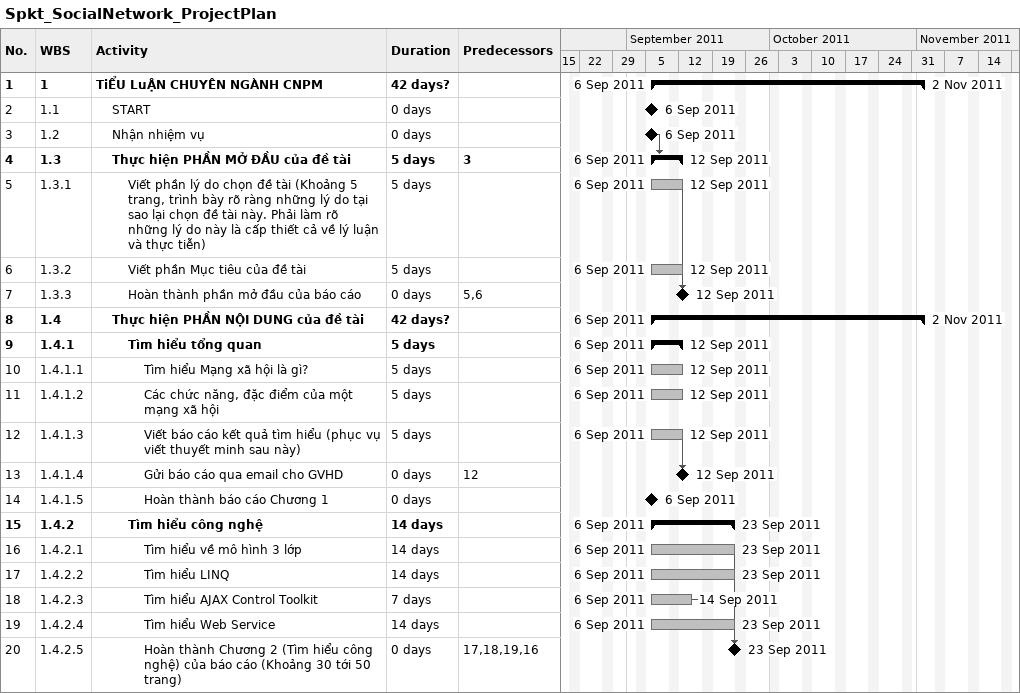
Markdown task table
Spkt_SocialNetwork_ProjectPlan

| ID | WBS | Task | Duration | Start | Finish | Predecessors |
|---|---|---|---|---|---|---|
| 1 | 1 | **TiỂU LuẬN CHUYÊN NGÀNH CNPM** | 42d? | 2011-09-06 | 2011-11-02 |  |
| 2 | 1.1 | START | 0d | 2011-09-06 | 2011-09-06 |  |
| 3 | 1.2 | Nhận nhiệm vụ | 0d | 2011-09-06 | 2011-09-06 |  |
| 4 | 1.3 | **Thực hiện PHẦN MỞ ĐẦU của đề tài** | 5d | 2011-09-06 | 2011-09-12 | 3 |
| 5 | 1.3.1 | Viết phần lý do chọn đề tài (Khoảng 5 trang, trình bày rõ ràng những lý do tại sao lại chọn đề tài này. Phải làm rõ những lý do này là cấp thiết cả về lý luận và thực tiễn) | 5d | 2011-09-06 | 2011-09-12 |  |
| 6 | 1.3.2 | Viết phần Mục tiêu của đề tài | 5d | 2011-09-06 | 2011-09-12 |  |
| 7 | 1.3.3 | Hoàn thành phần mở đầu của báo cáo | 0d | 2011-09-12 | 2011-09-12 | 5, 6 |
| 8 | 1.4 | **Thực hiện PHẦN NỘI DUNG của đề tài** | 42d? | 2011-09-06 | 2011-11-02 |  |
| 9 | 1.4.1 | **Tìm hiểu tổng quan** | 5d | 2011-09-06 | 2011-09-12 |  |
| 10 | 1.4.1.1 | Tìm hiểu Mạng xã hội là gì? | 5d | 2011-09-06 | 2011-09-12 |  |
| 11 | 1.4.1.2 | Các chức năng, đặc điểm của một mạng xã hội | 5d | 2011-09-06 | 2011-09-12 |  |
| 12 | 1.4.1.3 | Viết báo cáo kết quả tìm hiểu (phục vụ viết thuyết minh sau này) | 5d | 2011-09-06 | 2011-09-12 |  |
| 13 | 1.4.1.4 | Gửi báo cáo qua email cho GVHD | 0d | 2011-09-12 | 2011-09-12 | 12 |
| 14 | 1.4.1.5 | Hoàn thành báo cáo Chương 1 | 0d | 2011-09-06 | 2011-09-06 |  |
| 15 | 1.4.2 | **Tìm hiểu công nghệ** | 14d | 2011-09-06 | 2011-09-23 |  |
| 16 | 1.4.2.1 | Tìm hiểu về mô hình 3 lớp | 14d | 2011-09-06 | 2011-09-23 |  |
| 17 | 1.4.2.2 | Tìm hiểu LINQ | 14d | 2011-09-06 | 2011-09-23 |  |
| 18 | 1.4.2.3 | Tìm hiểu AJAX Control Toolkit | 7d | 2011-09-06 | 2011-09-14 |  |
| 19 | 1.4.2.4 | Tìm hiểu Web Service | 14d | 2011-09-06 | 2011-09-23 |  |
| 20 | 1.4.2.5 | Hoàn thành Chương 2 (Tìm hiểu công nghệ) của báo cáo (Khoảng 30 tới 50 trang) | 0d | 2011-09-23 | 2011-09-23 | 17, 18, 19, 16 |
